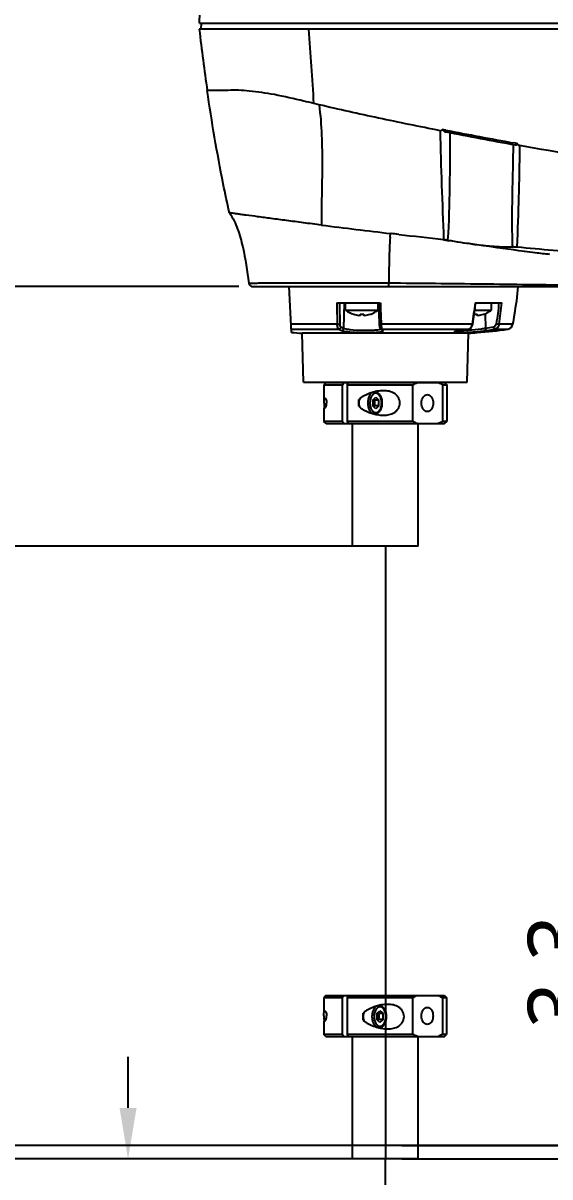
# Model space of a CAD drawing. Header units: millimetres. Extents: x 5828 to 6704, y 123 to 421.
# Drawn here: x 6376.97 to 6389.85, y 295.57 to 323.81 of the extents above; entities that cross this region are included whole.
import ezdxf

# ---------------------------------------------------------------- set-up
doc = ezdxf.new("R2010")
doc.units = ezdxf.units.MM
doc.layers.add('外形图', color=7, linetype='Continuous')
doc.layers.add('尺寸标注', color=7, linetype='Continuous')
doc.styles.add('微软雅黑', font='msyh.ttc')
doc.dimstyles.new('尺寸标注_1_20比例', dxfattribs={"dimtxt": 1.5, "dimasz": 1.25, "dimexe": 0.5, "dimexo": 0.4, "dimgap": 0.5, "dimtad": 1, "dimdec": 1, "dimlfac": 10, "dimdsep": 46, "dimtxsty": '微软雅黑', "dimcen": 0.09, "dimadec": 0, "dimazin": 0, "dimtp": 0.01, "dimtm": 0.01, "dimtfac": 1, "dimtdec": 1, "dimtofl": 0, "dimtmove": 0, "dimatfit": 3, "dimfxl": 1, "dimtolj": 1, "dimarcsym": 0})

# ---------------------------------------------------------------- blocks, each defined once
blk = doc.blocks.new('*D796')
at = {"layer": 'Defpoints', "color": 0}
for p in [(6370.016, 317.357), (6382.585, 317.357), (6420.376, 296.337)]:
    blk.add_point(p, dxfattribs=at)
at = {"layer": '尺寸标注', "color": 0, "lineweight": -2}
for p, q in [((6382.185, 317.357), (6369.516, 317.357)), ((6370.016, 297.587), (6370.016, 316.107)), ((6419.976, 296.337), (6369.516, 296.337))]:
    blk.add_line(p, q, dxfattribs=at)
at = {"layer": '尺寸标注', "color": 0}
for points in [[(6370.224, 316.107), (6369.808, 316.107), (6370.016, 317.357)], [(6369.808, 297.587), (6370.224, 297.587), (6370.016, 296.337)]]:
    blk.add_solid(points, dxfattribs=at)
at = {"layer": '尺寸标注', "color": 0, "insert": (6368.737, 306.502), "char_height": 1.5, "attachment_point": 5, "rotation": 90, "style": '微软雅黑'}
blk.add_mtext('\\A1;\\A1;210.2', dxfattribs=at)
blk = doc.blocks.new('*D797')
at = {"layer": 'Defpoints', "color": 0}
for p in [(6370.424, 337.148), (6405.984, 337.148), (6382.638, 317.357)]:
    blk.add_point(p, dxfattribs=at)
at = {"layer": '尺寸标注', "color": 0, "lineweight": -2}
for p, q in [((6405.584, 337.148), (6369.924, 337.148)), ((6370.424, 318.607), (6370.424, 335.898)), ((6382.238, 317.357), (6369.924, 317.357))]:
    blk.add_line(p, q, dxfattribs=at)
at = {"layer": '尺寸标注', "color": 0}
for points in [[(6370.632, 335.898), (6370.216, 335.898), (6370.424, 337.148)], [(6370.216, 318.607), (6370.632, 318.607), (6370.424, 317.357)]]:
    blk.add_solid(points, dxfattribs=at)
at = {"layer": '尺寸标注', "color": 0, "insert": (6369.145, 327.252), "char_height": 1.5, "attachment_point": 5, "rotation": 90, "style": '微软雅黑'}
blk.add_mtext('\\A1;\\A1;197.9', dxfattribs=at)
blk = doc.blocks.new('*D807')
at = {"layer": 'Defpoints', "color": 0}
for p in [(6385.823, 296.337), (6391.344, 296.337), (6385.823, 296.007)]:
    blk.add_point(p, dxfattribs=at)
at = {"layer": '尺寸标注', "color": 0, "lineweight": -2}
for p, q in [((6391.344, 297.587), (6391.344, 302.354)), ((6386.223, 296.337), (6391.844, 296.337)), ((6386.223, 296.007), (6391.844, 296.007)), ((6391.344, 294.757), (6391.344, 293.507))]:
    blk.add_line(p, q, dxfattribs=at)
at = {"layer": '尺寸标注', "color": 0}
for points in [[(6391.135, 297.587), (6391.552, 297.587), (6391.344, 296.337)], [(6391.552, 294.757), (6391.135, 294.757), (6391.344, 296.007)]]:
    blk.add_solid(points, dxfattribs=at)
at = {"layer": '尺寸标注', "color": 0, "insert": (6390.068, 300.595), "char_height": 1.5, "attachment_point": 5, "rotation": 90, "style": '微软雅黑'}
blk.add_mtext('\\A1;\\A1;3.3', dxfattribs=at)
blk = doc.blocks.new('*D808')
at = {"layer": 'Defpoints', "color": 0}
for p in [(6375.288, 311.007), (6385.823, 311.007), (6385.821, 296.007)]:
    blk.add_point(p, dxfattribs=at)
at = {"layer": '尺寸标注', "color": 0, "lineweight": -2}
for p, q in [((6385.423, 311.007), (6374.788, 311.007)), ((6375.288, 297.257), (6375.288, 309.757)), ((6385.421, 296.007), (6374.788, 296.007))]:
    blk.add_line(p, q, dxfattribs=at)
at = {"layer": '尺寸标注', "color": 0}
for points in [[(6375.496, 309.757), (6375.08, 309.757), (6375.288, 311.007)], [(6375.08, 297.257), (6375.496, 297.257), (6375.288, 296.007)]]:
    blk.add_solid(points, dxfattribs=at)
at = {"layer": '尺寸标注', "color": 0, "insert": (6374.008, 303.507), "char_height": 1.5, "attachment_point": 5, "rotation": 90, "style": '微软雅黑'}
blk.add_mtext('\\A1;\\A1;150', dxfattribs=at)
blk = doc.blocks.new('*D809')
at = {"layer": 'Defpoints', "color": 0}
for p in [(6379.532, 296.007), (6385.821, 296.007), (6385.821, 294.007)]:
    blk.add_point(p, dxfattribs=at)
at = {"layer": '尺寸标注', "color": 0, "lineweight": -2}
for p, q in [((6379.532, 297.257), (6379.532, 298.507)), ((6385.421, 296.007), (6379.032, 296.007)), ((6385.421, 294.007), (6379.032, 294.007)), ((6379.532, 292.757), (6379.532, 286.425))]:
    blk.add_line(p, q, dxfattribs=at)
at = {"layer": '尺寸标注', "color": 0}
for points in [[(6379.324, 297.257), (6379.741, 297.257), (6379.532, 296.007)], [(6379.741, 292.757), (6379.324, 292.757), (6379.532, 294.007)]]:
    blk.add_solid(points, dxfattribs=at)
at = {"layer": '尺寸标注', "color": 0, "insert": (6378.257, 288.443), "char_height": 1.5, "attachment_point": 5, "rotation": 90, "style": '微软雅黑'}
blk.add_mtext('\\A1;\\A1;20*', dxfattribs=at)
blk = doc.blocks.new('*D810')
at = {"layer": 'Defpoints', "color": 0}
for p in [(6384.373, 345.017), (6362.981, 296.337), (6420.376, 296.337)]:
    blk.add_point(p, dxfattribs=at)
at = {"layer": '尺寸标注', "color": 0, "lineweight": -2}
for p, q in [((6383.973, 345.017), (6362.481, 345.017)), ((6362.981, 343.767), (6362.981, 297.587)), ((6419.976, 296.337), (6362.481, 296.337))]:
    blk.add_line(p, q, dxfattribs=at)
at = {"layer": '尺寸标注', "color": 0}
for points in [[(6363.189, 343.767), (6362.772, 343.767), (6362.981, 345.017)], [(6362.772, 297.587), (6363.189, 297.587), (6362.981, 296.337)]]:
    blk.add_solid(points, dxfattribs=at)
at = {"layer": '尺寸标注', "color": 0, "insert": (6361.705, 320.677), "char_height": 1.5, "attachment_point": 5, "rotation": 90, "style": '微软雅黑'}
blk.add_mtext('\\A1;\\A1;486.7', dxfattribs=at)

msp = doc.modelspace()

# ---------------------------------------------------------------- linework, layer by layer
at = {"layer": '外形图', "color": 7, "linetype": 'Continuous'}
for p, q in [((6408.2727, 323.6566), (6381.2727, 323.6566)), ((6381.2781, 323.8066), (6408.2648, 323.8066)), ((6381.3227, 323.6562), (6381.328, 323.8066)), ((6381.9793, 322.1567), (6381.4683, 322.1565)), ((6387.2977, 321.1884), (6387.2121, 321.2052)), ((6388.9472, 320.8353), (6388.9398, 320.4038)), ((6389.0062, 320.8677), (6388.9546, 320.8769)), ((6389.0464, 320.8605), (6389.0062, 320.8677)), ((6388.9398, 320.4038), (6388.9396, 320.3968)), ((6386.1506, 318.6337), (6385.9613, 318.656)), ((6388.4281, 318.3276), (6388.1679, 318.3648)), ((6382.5849, 317.3566), (6399.9743, 317.3566)), ((6383.5314, 316.2351), (6383.4727, 317.3566)), ((6384.633, 316.9566), (6385.7001, 316.9566)), ((6384.8161, 316.9566), (6384.8035, 316.3314)), ((6384.8504, 316.7842), (6384.8504, 316.9566)), ((6385.6504, 316.7842), (6385.6504, 316.9566)), ((6385.6522, 316.9566), (6385.6731, 316.4454)), ((6388.0148, 316.9566), (6388.6713, 316.9566)), ((6388.4209, 316.7842), (6388.4209, 316.9566)), ((6384.8504, 316.7842), (6385.6504, 316.7842)), ((6385.0497, 316.6799), (6385.0489, 316.6786)), ((6385.2064, 316.6799), (6385.2064, 316.6523)), ((6385.2944, 316.6523), (6385.2944, 316.6799)), ((6385.4519, 316.6786), (6385.4512, 316.6799)), ((6388.0084, 316.7842), (6388.4209, 316.7842)), ((6388.0649, 316.6523), (6388.0649, 316.6799)), ((6388.2224, 316.6786), (6388.2216, 316.6799)), ((6388.2645, 316.694), (6388.2685, 316.3314)), ((6384.6474, 316.4387), (6383.5208, 316.4387)), ((6383.5271, 316.3174), (6384.6851, 316.3174)), ((6385.6731, 316.4454), (6385.6744, 316.4228)), ((6385.6866, 316.3514), (6385.6946, 316.3368)), ((6385.6946, 316.3368), (6385.6945, 316.337)), ((6385.7141, 316.3125), (6385.7281, 316.2975)), ((6385.7215, 316.4387), (6385.7211, 316.4475)), ((6387.944, 316.4387), (6385.7214, 316.4387)), ((6385.7344, 316.3174), (6387.8541, 316.3174)), ((6387.6445, 316.2764), (6387.7365, 316.2926)), ((6387.7365, 316.2926), (6387.8277, 316.3108)), ((6387.8277, 316.3108), (6387.8595, 316.3179)), ((6387.8541, 316.3174), (6387.8595, 316.3179)), ((6387.8595, 316.3179), (6387.8596, 316.3179)), ((6387.8596, 316.3179), (6387.874, 316.3223)), ((6387.874, 316.3223), (6387.9181, 316.3518)), ((6387.9181, 316.3518), (6387.9489, 316.3997)), ((6387.9489, 316.3997), (6387.96, 316.4402)), ((6388.4997, 316.3174), (6388.8189, 316.3174)), ((6388.9413, 316.4387), (6388.6048, 316.4387)), ((6383.8187, 315.0166), (6383.7873, 316.2166)), ((6387.858, 316.2166), (6383.7873, 316.2166)), ((6387.679, 316.2828), (6387.6832, 316.2832)), ((6387.8266, 315.0166), (6387.858, 316.2166)), ((6384.3727, 315.0066), (6384.3227, 314.9566)), ((6384.3227, 314.9566), (6384.3227, 314.6315)), ((6384.3227, 314.9566), (6384.7776, 314.9566)), ((6384.8107, 315.0066), (6384.7776, 314.9566)), ((6384.7776, 314.0566), (6384.7776, 314.9566)), ((6384.8903, 314.9566), (6384.9234, 315.0066)), ((6384.8903, 314.9566), (6384.8903, 314.0566)), ((6384.8903, 314.9566), (6386.4985, 314.9566)), ((6386.4985, 314.0566), (6386.4985, 314.9566)), ((6387.2217, 314.9566), (6387.2217, 314.0566)), ((6387.2217, 314.9566), (6387.3227, 314.9566)), ((6387.2727, 315.0066), (6387.3227, 314.9566)), ((6387.3227, 314.9566), (6387.3227, 314.0566)), ((6385.1955, 314.6108), (6385.1754, 314.5914)), ((6385.1754, 314.4271), (6385.1754, 314.5914)), ((6385.5132, 314.5814), (6385.5889, 314.6536)), ((6385.5613, 314.5814), (6385.5372, 314.6043)), ((6385.5889, 314.6536), (6385.6647, 314.5814)), ((6384.3227, 314.3816), (6384.3227, 314.0566)), ((6385.1754, 314.4271), (6385.1955, 314.4078)), ((6385.5132, 314.5814), (6385.5132, 314.4371)), ((6385.5889, 314.3649), (6385.5132, 314.4371)), ((6385.5372, 314.4142), (6385.5613, 314.4371)), ((6385.5613, 314.4371), (6385.5613, 314.5814)), ((6385.6647, 314.5814), (6385.5613, 314.5814)), ((6385.6647, 314.4371), (6385.5613, 314.4371)), ((6385.6647, 314.4371), (6385.5889, 314.3649)), ((6385.6647, 314.4371), (6385.6647, 314.5814)), ((6384.3727, 314.0066), (6384.3227, 314.0566)), ((6384.7776, 314.0566), (6384.3227, 314.0566)), ((6384.7776, 314.0566), (6384.8107, 314.0066)), ((6384.9234, 314.0066), (6384.8903, 314.0566)), ((6386.4985, 314.0566), (6384.8903, 314.0566)), ((6387.3227, 314.0566), (6387.2217, 314.0566)), ((6387.2727, 314.0066), (6387.3227, 314.0566)), ((6384.3727, 314.0066), (6387.2727, 314.0066)), ((6385.0227, 311.0066), (6385.0227, 314.0066)), ((6386.6227, 311.0066), (6386.6227, 314.0066)), ((6386.6227, 311.0066), (6385.0228, 311.0066)), ((6384.371, 300.0066), (6384.321, 299.9566)), ((6384.321, 299.9566), (6384.321, 299.6315)), ((6384.321, 299.9566), (6384.7759, 299.9566)), ((6384.809, 300.0066), (6384.7759, 299.9566)), ((6384.7759, 299.0566), (6384.7759, 299.9566)), ((6384.8886, 299.9566), (6384.9216, 300.0066)), ((6384.8886, 299.9566), (6384.8886, 299.0566)), ((6384.8886, 299.9566), (6386.4968, 299.9566)), ((6386.4968, 299.0566), (6386.4968, 299.9566)), ((6387.22, 299.9566), (6387.22, 299.0566)), ((6387.22, 299.9566), (6387.321, 299.9566)), ((6387.271, 300.0066), (6387.321, 299.9566)), ((6387.321, 299.9566), (6387.321, 299.0566)), ((6385.6157, 299.5629), (6385.6914, 299.6351)), ((6385.6914, 299.6351), (6385.7671, 299.5629)), ((6384.321, 299.3816), (6384.321, 299.0566)), ((6385.298, 299.5923), (6385.2779, 299.5729)), ((6385.2779, 299.4086), (6385.2779, 299.5729)), ((6385.2779, 299.4086), (6385.298, 299.3893)), ((6385.6157, 299.5629), (6385.6157, 299.4186)), ((6385.6914, 299.3464), (6385.6157, 299.4186)), ((6385.6637, 299.5629), (6385.6397, 299.5858)), ((6385.6397, 299.3957), (6385.6637, 299.4186)), ((6385.6637, 299.4186), (6385.6637, 299.5629)), ((6385.7671, 299.5629), (6385.6637, 299.5629)), ((6385.7671, 299.4186), (6385.6637, 299.4186)), ((6385.7671, 299.4186), (6385.6914, 299.3464)), ((6385.7671, 299.4186), (6385.7671, 299.5629)), ((6384.371, 299.0066), (6384.321, 299.0566)), ((6384.7759, 299.0566), (6384.321, 299.0566)), ((6384.371, 299.0066), (6387.271, 299.0066)), ((6384.7759, 299.0566), (6384.809, 299.0066)), ((6384.9216, 299.0066), (6384.8886, 299.0566)), ((6386.4968, 299.0566), (6384.8886, 299.0566)), ((6385.021, 296.0066), (6385.021, 299.0066)), ((6386.621, 296.0066), (6386.621, 299.0066)), ((6387.321, 299.0566), (6387.22, 299.0566)), ((6387.271, 299.0066), (6387.321, 299.0566)), ((6386.621, 296.0066), (6385.0211, 296.0066))]:
    msp.add_line(p, q, dxfattribs=at)
at = {"layer": '外形图'}
for p, q in [((6383.8187, 315.0166), (6387.8266, 315.0166)), ((6384.3727, 315.0066), (6387.2727, 315.0066)), ((6385.0227, 315.0066), (6385.0227, 315.0166)), ((6386.6227, 315.0066), (6386.6227, 315.0166)), ((6385.8227, 311.0166), (6385.8227, 296.0166)), ((6386.6227, 311.0066), (6385.8227, 311.0066)), ((6384.371, 300.0066), (6387.271, 300.0066)), ((6386.621, 296.0066), (6385.821, 296.0066))]:
    msp.add_line(p, q, dxfattribs=at)
at = {"layer": '外形图', "color": 7, "linetype": 'Continuous'}
for points in [[(6387.96, 316.4402), (6387.9853, 316.6138), (6388.0145, 316.8294), (6388.0304, 316.9566)], [(6385.6744, 316.4228), (6385.6772, 316.3936), (6385.6811, 316.37), (6385.6866, 316.3514)], [(6385.6945, 316.337), (6385.6992, 316.3308), (6385.7141, 316.3125)], [(6387.531, 316.2514), (6387.5305, 316.2511), (6387.5339, 316.2524), (6387.5436, 316.2553), (6387.5593, 316.2593), (6387.5811, 316.2642), (6387.6093, 316.2699), (6387.6445, 316.2764)]]:
    msp.add_lwpolyline(points, dxfattribs=at)
for centre, radius, start, end in [((6441.5942, 330.7627), 60.7387, 186.718731, 188.145732), ((6027.4574, 297.8359), 357.4274, 3.85063, 4.142677), ((6406.1883, 417.1181), 97.8144, 258.859999, 259.878477), ((6405.9643, 415.9251), 96.5582, 258.85342, 259.853825), ((6404.3192, 476.2458), 158.6556, 262.737509, 263.355204), ((6403.0131, 465.0763), 147.4099, 263.431334, 263.860321), ((6364.2553, 151.342), 168.7257, 81.85247, 82.131986), ((6389.1121, 326.6311), 8.3133, 263.48307, 263.67508), ((6389.0872, 326.4066), 8.0874, 263.67511, 263.85803), ((6403.0673, 466.0318), 148.366, 264.576899, 265.256715), ((6382.5849, 317.4566), 0.1, 187.85803, 270), ((6430.0153, 317.9734), 45.3938, 181.28351, 181.9374), ((6430.0834, 317.9807), 45.3956, 181.29271, 181.93673), ((6494.1235, 321.1278), 108.5034, 182.203202, 182.472261), ((6385.2527, 317.3009), 0.6549, 232.09573, 251.86522), ((6385.2504, 317.2966), 0.6485, 251.96765, 263.44783), ((6385.2504, 317.4126), 0.734, 266.56364, 273.43636), ((6385.2504, 317.2966), 0.6485, 276.55217, 288.03235), ((6385.2502, 317.2971), 0.6506, 288.06429, 295.84561), ((6385.2494, 317.2982), 0.6519, 295.86225, 307.96189), ((6388.0209, 317.4126), 0.734, 267.91234, 273.43636), ((6388.0209, 317.2966), 0.6485, 276.55217, 288.03235), ((6388.0206, 317.2971), 0.6506, 288.06429, 295.84561), ((6388.0199, 317.2982), 0.6519, 295.86225, 307.96189), ((6385.9978, 316.5114), 0.3271, 216.36889, 218.46716), ((6385.9943, 316.5088), 0.3228, 218.50272, 224.42771), ((6387.0935, 319.7349), 3.5013, 279.62588, 281.58644), ((6387.2388, 319.015), 2.767, 281.63243, 282.84966), ((6388.7936, 316.4652), 0.15, 279.70584, 349.81947), ((6384.9246, 333.7207), 17.5411, 265.44455, 266.28252), ((6387.6431, 318.4605), 2.1809, 270.52109, 270.95195), ((6387.6291, 319.2124), 2.9329, 270.98112, 272.04658), ((6387.4981, 322.319), 6.09, 272.5127, 273.69902), ((6385.5996, 314.5139), 0.4157, 168.86298, 169.61392), ((6385.5907, 314.5157), 0.4065, 166.4708, 168.86608), ((6385.5996, 314.5046), 0.4157, 190.38609, 191.13681), ((6385.5879, 314.5022), 0.4037, 191.12548, 193.53743), ((6385.7021, 299.4955), 0.4157, 168.86298, 169.61392), ((6385.7021, 299.4861), 0.4157, 190.38609, 191.13681), ((6385.6931, 299.4973), 0.4065, 166.4708, 168.86608), ((6385.6904, 299.4837), 0.4037, 191.12548, 193.53743)]:
    msp.add_arc(centre, radius, start, end, dxfattribs=at)
for points in [[(6381.2781, 323.8065), (6381.3252, 325.1523), (6381.3753, 326.4982), (6381.4555, 327.8424)], [(6384.2049, 321.8072), (6384.1625, 321.8172), (6384.1199, 321.8269), (6384.078, 321.8391)], [(6387.1614, 321.1721), (6387.1812, 321.1682), (6387.2009, 321.1885), (6387.2121, 321.2052)], [(6387.1614, 321.1721), (6387.1805, 320.2851), (6387.2145, 319.3985), (6387.2472, 318.5119)], [(6389.1074, 320.8068), (6389.0807, 320.8115), (6389.0602, 320.8371), (6389.0464, 320.8604)], [(6386.1503, 318.6341), (6386.0871, 318.6414), (6386.0238, 318.6487), (6385.9606, 318.656)], [(6387.3524, 318.4793), (6387.3168, 318.4842), (6387.2812, 318.489), (6387.2456, 318.4939)], [(6388.0147, 316.9566), (6387.9939, 316.7836), (6387.9698, 316.611), (6387.944, 316.4387)], [(6388.6001, 316.9566), (6388.5812, 316.7862), (6388.5588, 316.6162), (6388.5344, 316.4465)], [(6388.6048, 316.4387), (6388.6295, 316.611), (6388.6523, 316.7836), (6388.6714, 316.9566)], [(6385.1918, 316.651), (6385.1867, 316.6512), (6385.1815, 316.6517), (6385.1764, 316.6523)], [(6385.3244, 316.6523), (6385.3192, 316.6517), (6385.314, 316.6512), (6385.3088, 316.651)], [(6388.0949, 316.6523), (6388.0897, 316.6517), (6388.0845, 316.6512), (6388.0792, 316.651)], [(6384.6852, 316.3174), (6384.7071, 316.3045), (6384.7299, 316.2931), (6384.7532, 316.2828)], [(6384.8035, 316.3314), (6384.7805, 316.3415), (6384.7578, 316.3528), (6384.7361, 316.3656)], [(6385.7097, 316.3236), (6385.7039, 316.3268), (6385.6986, 316.3314), (6385.6946, 316.3368)], [(6385.7344, 316.3174), (6385.7259, 316.3172), (6385.7171, 316.3194), (6385.7097, 316.3236)], [(6385.7214, 316.4387), (6385.7221, 316.4199), (6385.7229, 316.4011), (6385.7244, 316.3824)], [(6385.7638, 316.2828), (6385.7509, 316.2827), (6385.7371, 316.2883), (6385.7281, 316.2975)], [(6387.8541, 316.3174), (6387.8693, 316.3209), (6387.8836, 316.3292), (6387.8953, 316.3395)], [(6387.8953, 316.3395), (6387.9086, 316.3513), (6387.9192, 316.3664), (6387.927, 316.3824)], [(6387.927, 316.3824), (6387.9356, 316.4), (6387.9413, 316.4193), (6387.944, 316.4387)], [(6388.4657, 316.3656), (6388.4003, 316.3524), (6388.3345, 316.3413), (6388.2685, 316.3314)], [(6388.3007, 316.2828), (6388.3673, 316.2928), (6388.4337, 316.3041), (6388.4997, 316.3174)], [(6386.4985, 314.9566), (6386.5335, 314.9753), (6386.5696, 314.9922), (6386.6066, 315.0066)], [(6387.1136, 315.0066), (6387.1506, 314.9922), (6387.1867, 314.9753), (6387.2217, 314.9566)], [(6386.6066, 314.0066), (6386.5696, 314.0209), (6386.5335, 314.0378), (6386.4985, 314.0566)], [(6387.2217, 314.0566), (6387.1867, 314.0378), (6387.1506, 314.0209), (6387.1136, 314.0066)], [(6386.4968, 299.9566), (6386.5318, 299.9753), (6386.5679, 299.9922), (6386.6049, 300.0066)], [(6387.1119, 300.0066), (6387.1489, 299.9922), (6387.185, 299.9753), (6387.22, 299.9566)], [(6386.6049, 299.0066), (6386.5679, 299.0209), (6386.5318, 299.0378), (6386.4968, 299.0566)], [(6387.22, 299.0566), (6387.185, 299.0378), (6387.1489, 299.0209), (6387.1119, 299.0066)]]:
    msp.add_open_spline(points, degree=3, dxfattribs=at)
for points, knots in [([(6382.0099, 319.1606), (6381.9577, 319.3972), (6381.748, 320.3903), (6381.5787, 321.3918), (6381.4683, 322.1565)], [0, 0, 0, 0, 0.2387268, 1, 1, 1, 1]), ([(6383.1091, 322.0553), (6382.9055, 322.0921), (6382.5309, 322.1444), (6382.1506, 322.1705), (6381.9793, 322.1567)], [0, 0, 0, 0, 0.5463162, 1, 1, 1, 1]), ([(6384.078, 321.8391), (6383.9947, 321.8588), (6383.6724, 321.9339), (6383.3499, 322.0086), (6383.1091, 322.0553)], [0, 0, 0, 0, 0.2585884, 1, 1, 1, 1]), ([(6387.1614, 321.1721), (6386.6594, 321.2716), (6385.6722, 321.4751), (6384.6876, 321.6917), (6384.2049, 321.8072)], [0, 0, 0, 0, 0.5076651, 1, 1, 1, 1]), ([(6384.2049, 321.8071), (6384.2643, 321.312), (6384.293, 320.3273), (6384.2576, 319.3463), (6384.2627, 318.8631)], [0, 0, 0, 0, 0.5079079, 1, 1, 1, 1]), ([(6387.2121, 321.2052), (6387.203, 321.1915), (6387.2471, 321.1595), (6387.273, 321.1502), (6387.2899, 321.1468)], [0, 0, 0, 0, 0.4882552, 1, 1, 1, 1]), ([(6387.3536, 318.4966), (6387.3814, 318.9346), (6387.4059, 319.8106), (6387.4089, 320.6865), (6387.408, 321.1236)], [0, 0, 0, 0, 0.5009955, 1, 1, 1, 1]), ([(6388.9988, 320.8261), (6389.0095, 320.8242), (6389.0267, 320.8253), (6389.0501, 320.8371), (6389.0501, 320.8542), (6389.0464, 320.8604)], [0, 0, 0, 0, 0.4508112, 0.6992752, 1, 1, 1, 1]), ([(6389.0453, 318.3299), (6389.0613, 318.7436), (6389.0879, 319.3633), (6389.1027, 320.1891), (6389.1099, 320.6011), (6389.1074, 320.8068)], [0, 0, 0, 0, 0.5012059, 0.7509211, 1, 1, 1, 1]), ([(6400.6291, 319.5524), (6399.7074, 319.5981), (6397.7999, 319.7183), (6394.8991, 319.9751), (6391.9772, 320.3313), (6390.0467, 320.6405), (6389.1074, 320.8068)], [0, 0, 0, 0, 0.2387226, 0.4943737, 0.7532384, 1, 1, 1, 1]), ([(6388.9396, 320.3968), (6388.936, 320.2267), (6388.9194, 319.5393), (6388.909, 318.8511), (6388.926, 318.3339)], [0, 0, 0, 0, 0.2473798, 1, 1, 1, 1]), ([(6384.2627, 318.8631), (6384.1153, 318.8817), (6383.8306, 318.9177), (6383.4209, 318.972), (6383.0475, 319.0217), (6382.7174, 319.066), (6382.4731, 319.0975), (6382.3062, 319.119), (6382.2059, 319.1335), (6382.1245, 319.1461), (6382.0704, 319.1564), (6382.0377, 319.1588), (6382.0229, 319.1622), (6382.0127, 319.1581), (6382.0099, 319.1606)], [0, 0, 0, 0, 0.1962275, 0.3787981, 0.5455321, 0.6935684, 0.8184479, 0.8707274, 0.9156235, 0.9523315, 0.9793106, 0.9885668, 0.9950133, 1, 1, 1, 1]), ([(6382.0099, 319.1606), (6382.0972, 319.0391), (6382.2242, 318.763), (6382.3804, 318.185), (6382.445, 317.7394), (6382.4859, 317.4429)], [0, 0, 0, 0, 0.2498695, 0.4999667, 1, 1, 1, 1]), ([(6385.9398, 318.5697), (6385.9241, 318.388), (6385.9128, 318.0139), (6385.9092, 317.6401), (6385.9074, 317.4485)], [0, 0, 0, 0, 0.4876852, 1, 1, 1, 1]), ([(6385.9398, 318.5697), (6385.9415, 318.5897), (6385.9478, 318.6158), (6385.9519, 318.6514), (6385.9606, 318.656)], [0, 0, 0, 0, 0.6717053, 1, 1, 1, 1]), ([(6387.2477, 318.5119), (6387.2749, 318.5089), (6387.3102, 318.5042), (6387.3454, 318.4981), (6387.3536, 318.4966)], [0, 0, 0, 0, 0.7651104, 1, 1, 1, 1]), ([(6387.3536, 318.4966), (6387.5551, 318.4593), (6387.8263, 318.414), (6388.099, 318.3795), (6388.1686, 318.3715)], [0, 0, 0, 0, 0.7453457, 1, 1, 1, 1]), ([(6388.2219, 318.3656), (6388.2863, 318.3587), (6388.5202, 318.3365), (6388.7559, 318.326), (6388.926, 318.3339)], [0, 0, 0, 0, 0.2754149, 1, 1, 1, 1]), ([(6389.8453, 318.142), (6389.7257, 318.1556), (6389.2526, 318.2124), (6388.7806, 318.2777), (6388.4281, 318.3276)], [0, 0, 0, 0, 0.2527549, 1, 1, 1, 1]), ([(6388.926, 318.3339), (6388.9346, 318.3342), (6388.9743, 318.3351), (6389.014, 318.3329), (6389.045, 318.3299)], [0, 0, 0, 0, 0.215796, 1, 1, 1, 1]), ([(6382.4858, 317.4429), (6382.485, 317.444), (6382.496, 317.4414), (6382.5032, 317.4441), (6382.5269, 317.4429), (6382.5692, 317.4442), (6382.6457, 317.4444), (6382.7589, 317.4458), (6382.9036, 317.447), (6383.077, 317.4484), (6383.2776, 317.4497), (6383.5934, 317.4508), (6384.0392, 317.4517), (6384.6225, 317.452), (6385.2532, 317.4525), (6385.6868, 317.4506), (6385.9074, 317.4486)], [0, 0, 0, 0, 0.0012175, 0.0048681, 0.0109365, 0.0194076, 0.0434747, 0.0768618, 0.1192484, 0.1701325, 0.2289648, 0.295156, 0.4470239, 0.619794, 0.806605, 1, 1, 1, 1]), ([(6385.9068, 317.3565), (6385.9089, 317.3556), (6385.9043, 317.3721), (6385.9089, 317.3838), (6385.9068, 317.4158), (6385.9075, 317.4366), (6385.9074, 317.4485)], [0, 0, 0, 0, 0.0744383, 0.2879858, 0.611286, 1, 1, 1, 1]), ([(6385.9074, 317.4485), (6386.6681, 317.4415), (6388.182, 317.4259), (6389.6958, 317.404), (6390.4491, 317.4)], [0, 0, 0, 0, 0.5024331, 1, 1, 1, 1]), ([(6388.9413, 316.4387), (6388.955, 316.5153), (6389.0079, 316.8199), (6389.0512, 317.1263), (6389.0727, 317.3566)], [0, 0, 0, 0, 0.2518522, 1, 1, 1, 1]), ([(6385.1976, 316.6509), (6385.1967, 316.6509), (6385.1947, 316.6509), (6385.1928, 316.651), (6385.1918, 316.651)], [0, 0, 0, 0, 0.4756575, 1, 1, 1, 1]), ([(6385.2024, 316.651), (6385.2017, 316.651), (6385.2001, 316.6509), (6385.1985, 316.6509), (6385.1976, 316.6509)], [0, 0, 0, 0, 0.4564113, 1, 1, 1, 1]), ([(6385.2064, 316.6523), (6385.2064, 316.6519), (6385.2046, 316.6512), (6385.2034, 316.6511), (6385.2024, 316.651)], [0, 0, 0, 0, 0.2980545, 1, 1, 1, 1]), ([(6385.3017, 316.6509), (6385.2999, 316.6509), (6385.298, 316.651), (6385.2944, 316.6516), (6385.2944, 316.6523)], [0, 0, 0, 0, 0.7184395, 1, 1, 1, 1]), ([(6385.3088, 316.651), (6385.3075, 316.6509), (6385.3051, 316.6509), (6385.3028, 316.6508), (6385.3017, 316.6509)], [0, 0, 0, 0, 0.5339084, 1, 1, 1, 1]), ([(6388.0721, 316.6509), (6388.0703, 316.6509), (6388.0684, 316.651), (6388.0649, 316.6516), (6388.0649, 316.6523)], [0, 0, 0, 0, 0.7184395, 1, 1, 1, 1]), ([(6388.0792, 316.651), (6388.078, 316.6509), (6388.0756, 316.6509), (6388.0732, 316.6508), (6388.0721, 316.6509)], [0, 0, 0, 0, 0.5339084, 1, 1, 1, 1]), ([(6384.6474, 316.4387), (6384.6608, 316.4382), (6384.6827, 316.4398), (6384.7061, 316.4418), (6384.7137, 316.4465)], [0, 0, 0, 0, 0.5989144, 1, 1, 1, 1]), ([(6384.6851, 316.3174), (6384.6709, 316.325), (6384.6539, 316.371), (6384.6486, 316.4117), (6384.6474, 316.4387)], [0, 0, 0, 0, 0.3742418, 1, 1, 1, 1]), ([(6384.6851, 316.3174), (6384.6975, 316.3172), (6384.7236, 316.3277), (6384.7352, 316.3529), (6384.7361, 316.3656)], [0, 0, 0, 0, 0.4944839, 1, 1, 1, 1]), ([(6384.7361, 316.3656), (6384.7271, 316.3709), (6384.7176, 316.4018), (6384.7143, 316.4286), (6384.7137, 316.4465)], [0, 0, 0, 0, 0.3687582, 1, 1, 1, 1]), ([(6384.7533, 316.2828), (6384.7657, 316.2827), (6384.7916, 316.2933), (6384.8028, 316.3187), (6384.8035, 316.3314)], [0, 0, 0, 0, 0.4935157, 1, 1, 1, 1]), ([(6385.6945, 316.306), (6385.673, 316.2987), (6385.6154, 316.2901), (6385.4657, 316.2788), (6385.2457, 316.2788), (6385.0263, 316.2885), (6384.8796, 316.309), (6384.8236, 316.3217), (6384.8035, 316.3314)], [0, 0, 0, 0, 0.0759263, 0.1931436, 0.502991, 0.8107712, 0.92542, 1, 1, 1, 1]), ([(6385.7214, 316.4387), (6385.7101, 316.4383), (6385.6978, 316.4398), (6385.6734, 316.4403), (6385.6731, 316.4454)], [0, 0, 0, 0, 0.6918456, 1, 1, 1, 1]), ([(6385.7152, 316.3172), (6385.7116, 316.3131), (6385.7042, 316.3095), (6385.6969, 316.3068), (6385.6945, 316.306)], [0, 0, 0, 0, 0.6822822, 1, 1, 1, 1]), ([(6385.7244, 316.3824), (6385.7247, 316.3783), (6385.7258, 316.3639), (6385.7274, 316.3497), (6385.7289, 316.3395)], [0, 0, 0, 0, 0.2869905, 1, 1, 1, 1]), ([(6385.7289, 316.3395), (6385.7293, 316.337), (6385.7307, 316.3295), (6385.732, 316.3217), (6385.7344, 316.3174)], [0, 0, 0, 0, 0.3406511, 1, 1, 1, 1]), ([(6387.8616, 316.2878), (6387.8503, 316.2871), (6387.8078, 316.2845), (6387.7652, 316.2825), (6387.7339, 316.2814)], [0, 0, 0, 0, 0.2655822, 1, 1, 1, 1]), ([(6387.858, 316.2166), (6387.9273, 316.2211), (6388.2485, 316.2438), (6388.5699, 316.2748), (6388.8189, 316.3174)], [0, 0, 0, 0, 0.2155307, 1, 1, 1, 1]), ([(6388.2685, 316.3314), (6388.2369, 316.3262), (6388.1019, 316.3067), (6387.9659, 316.2945), (6387.8616, 316.2878)], [0, 0, 0, 0, 0.2344172, 1, 1, 1, 1]), ([(6387.944, 316.4387), (6387.9477, 316.4385), (6387.9518, 316.439), (6387.9597, 316.4385), (6387.96, 316.4402)], [0, 0, 0, 0, 0.6908853, 1, 1, 1, 1]), ([(6388.3007, 316.2828), (6388.2971, 316.2828), (6388.2772, 316.2914), (6388.2705, 316.3148), (6388.2685, 316.3314)], [0, 0, 0, 0, 0.1766119, 1, 1, 1, 1]), ([(6388.5344, 316.4465), (6388.5317, 316.4273), (6388.517, 316.3908), (6388.483, 316.3691), (6388.4657, 316.3656)], [0, 0, 0, 0, 0.5233592, 1, 1, 1, 1]), ([(6388.4997, 316.3174), (6388.496, 316.3173), (6388.4757, 316.3257), (6388.4683, 316.349), (6388.4657, 316.3656)], [0, 0, 0, 0, 0.1817279, 1, 1, 1, 1]), ([(6388.6048, 316.4387), (6388.6005, 316.4098), (6388.5778, 316.3548), (6388.5261, 316.3226), (6388.4997, 316.3174)], [0, 0, 0, 0, 0.5209519, 1, 1, 1, 1]), ([(6388.6048, 316.4387), (6388.6005, 316.4384), (6388.5768, 316.4391), (6388.5533, 316.4424), (6388.5344, 316.4465)], [0, 0, 0, 0, 0.181879, 1, 1, 1, 1]), ([(6384.7533, 316.2828), (6384.7811, 316.2709), (6384.8592, 316.2567), (6384.9966, 316.2419), (6385.1691, 316.2331), (6385.3525, 316.2298), (6385.5007, 316.2322), (6385.606, 316.2378), (6385.6675, 316.2433), (6385.7164, 316.2503), (6385.7462, 316.2579), (6385.7696, 316.2677), (6385.7664, 316.2798), (6385.7637, 316.2828)], [0, 0, 0, 0, 0.0876176, 0.2273667, 0.4018803, 0.5874812, 0.7589383, 0.8317973, 0.8925022, 0.9393431, 0.9714002, 0.988417, 1, 1, 1, 1]), ([(6387.5823, 316.2651), (6387.5561, 316.2597), (6387.4583, 316.2399), (6387.5497, 316.2319), (6387.5721, 316.2313)], [0, 0, 0, 0, 0.5437411, 1, 1, 1, 1]), ([(6387.5721, 316.2313), (6387.5848, 316.231), (6387.6492, 316.2305), (6387.7135, 316.2326), (6387.7651, 316.2348)], [0, 0, 0, 0, 0.1974486, 1, 1, 1, 1]), ([(6387.679, 316.2828), (6387.67, 316.2813), (6387.6377, 316.2757), (6387.6054, 316.2698), (6387.5823, 316.2651)], [0, 0, 0, 0, 0.2795409, 1, 1, 1, 1]), ([(6387.891, 316.2417), (6387.9261, 316.2439), (6388.063, 316.2539), (6388.1997, 316.2678), (6388.3007, 316.2828)], [0, 0, 0, 0, 0.2564197, 1, 1, 1, 1]), ([(6384.3234, 314.5066), (6384.3234, 314.5389), (6384.3227, 314.57), (6384.3298, 314.6316), (6384.3402, 314.6316)], [0, 0, 0, 0, 0.7578072, 1, 1, 1, 1]), ([(6384.3402, 314.6316), (6384.3447, 314.6315), (6384.3556, 314.6215), (6384.378, 314.583), (6384.3876, 314.5396), (6384.3876, 314.5066)], [0, 0, 0, 0, 0.0987334, 0.2815002, 1, 1, 1, 1]), ([(6385.7783, 314.8093), (6385.7255, 314.8093), (6385.6461, 314.8007), (6385.5432, 314.7774), (6385.4678, 314.7546), (6385.3946, 314.7271), (6385.324, 314.6949), (6385.2677, 314.6636), (6385.2252, 314.635), (6385.2051, 314.6192), (6385.1955, 314.6108)], [0, 0, 0, 0, 0.2533802, 0.3798324, 0.5056491, 0.6306166, 0.7546024, 0.8776045, 0.9388371, 1, 1, 1, 1]), ([(6385.4943, 314.7626), (6385.4782, 314.7514), (6385.4566, 314.7287), (6385.4342, 314.6928), (6385.414, 314.6493), (6385.397, 314.5877), (6385.3902, 314.5093), (6385.397, 314.4309), (6385.414, 314.3692), (6385.4342, 314.3257), (6385.4566, 314.2898), (6385.4782, 314.2671), (6385.4943, 314.2559)], [0, 0, 0, 0, 0.1042766, 0.1626747, 0.2249398, 0.358758, 0.5, 0.6412421, 0.7750602, 0.8373254, 0.8957235, 1, 1, 1, 1]), ([(6385.5889, 314.7468), (6385.5795, 314.7468), (6385.5598, 314.7435), (6385.5322, 314.7292), (6385.5073, 314.7067), (6385.4856, 314.6768), (6385.468, 314.6407), (6385.4502, 314.585), (6385.4415, 314.5093), (6385.4502, 314.4336), (6385.468, 314.3779), (6385.4856, 314.3418), (6385.5073, 314.3119), (6385.5322, 314.2893), (6385.5598, 314.2751), (6385.5795, 314.2718), (6385.5889, 314.2718)], [0, 0, 0, 0, 0.0468713, 0.0966211, 0.1512917, 0.2117918, 0.2780258, 0.3491478, 0.5, 0.6508522, 0.7219742, 0.7882082, 0.8487083, 0.9033789, 0.9531287, 1, 1, 1, 1]), ([(6385.5357, 314.6029), (6385.5444, 314.5902), (6385.5573, 314.5593), (6385.5613, 314.5265), (6385.5613, 314.5093)], [0, 0, 0, 0, 0.4720856, 1, 1, 1, 1]), ([(6385.5692, 314.7838), (6385.5817, 314.7828), (6385.6067, 314.7769), (6385.6409, 314.7577), (6385.6706, 314.7297), (6385.6955, 314.6947), (6385.7153, 314.6538), (6385.7348, 314.5922), (6385.7443, 314.5093), (6385.7348, 314.4263), (6385.7153, 314.3648), (6385.6955, 314.3238), (6385.6706, 314.2888), (6385.6409, 314.2609), (6385.6068, 314.2416), (6385.5817, 314.2357), (6385.5692, 314.2347)], [0, 0, 0, 0, 0.0532589, 0.1079291, 0.1650975, 0.2256954, 0.2900673, 0.3579127, 0.5000049, 0.6420961, 0.7099402, 0.7743105, 0.8349062, 0.8920721, 0.9467388, 1, 1, 1, 1]), ([(6385.5889, 314.2718), (6385.5984, 314.2718), (6385.6181, 314.2751), (6385.6456, 314.2893), (6385.6706, 314.3119), (6385.6922, 314.3418), (6385.7099, 314.3779), (6385.7277, 314.4336), (6385.7364, 314.5093), (6385.7277, 314.585), (6385.7099, 314.6407), (6385.6922, 314.6768), (6385.6706, 314.7067), (6385.6456, 314.7292), (6385.6181, 314.7435), (6385.5984, 314.7468), (6385.5889, 314.7468)], [0, 0, 0, 0, 0.0468713, 0.0966211, 0.1512917, 0.2117918, 0.2780258, 0.3491478, 0.5, 0.6508522, 0.7219742, 0.7882082, 0.8487083, 0.9033789, 0.9531287, 1, 1, 1, 1]), ([(6385.7783, 314.2093), (6385.8249, 314.2093), (6385.8952, 314.2159), (6385.984, 314.2437), (6386.046, 314.2755), (6386.1003, 314.319), (6386.1432, 314.3743), (6386.1708, 314.4391), (6386.1803, 314.5093), (6386.1708, 314.5794), (6386.1432, 314.6442), (6386.1003, 314.6995), (6386.046, 314.7431), (6385.9841, 314.7748), (6385.8952, 314.8026), (6385.8249, 314.8093), (6385.7783, 314.8093)], [0, 0, 0, 0, 0.1256606, 0.188108, 0.2502325, 0.3122234, 0.3743975, 0.4370088, 0.5000001, 0.5629915, 0.6256029, 0.687777, 0.7497679, 0.8118923, 0.8743397, 1, 1, 1, 1]), ([(6386.7085, 314.5066), (6386.7085, 314.5579), (6386.7256, 314.6515), (6386.8105, 314.7165), (6386.8495, 314.7165)], [0, 0, 0, 0, 0.5681537, 1, 1, 1, 1]), ([(6386.8495, 314.7165), (6386.8886, 314.7165), (6386.9734, 314.6515), (6386.9905, 314.5579), (6386.9905, 314.5066)], [0, 0, 0, 0, 0.4318321, 1, 1, 1, 1]), ([(6384.3234, 314.5066), (6384.3234, 314.4742), (6384.3227, 314.4431), (6384.3298, 314.3815), (6384.3402, 314.3816)], [0, 0, 0, 0, 0.7578065, 1, 1, 1, 1]), ([(6384.3402, 314.3816), (6384.3447, 314.3816), (6384.3556, 314.3916), (6384.378, 314.4301), (6384.3876, 314.4735), (6384.3876, 314.5066)], [0, 0, 0, 0, 0.0987334, 0.2815, 1, 1, 1, 1]), ([(6385.1908, 314.4296), (6385.186, 314.4558), (6385.1813, 314.5093), (6385.186, 314.5627), (6385.1908, 314.5889)], [0, 0, 0, 0, 0.5, 1, 1, 1, 1]), ([(6385.1955, 314.4078), (6385.2051, 314.3993), (6385.2252, 314.3835), (6385.2677, 314.3549), (6385.324, 314.3236), (6385.3946, 314.2914), (6385.4678, 314.2639), (6385.5432, 314.2411), (6385.6461, 314.2178), (6385.7255, 314.2093), (6385.7783, 314.2093)], [0, 0, 0, 0, 0.0611629, 0.1223956, 0.2453977, 0.3693836, 0.4943511, 0.6201678, 0.74662, 1, 1, 1, 1]), ([(6385.5613, 314.5093), (6385.5613, 314.492), (6385.5573, 314.4592), (6385.5444, 314.4284), (6385.5357, 314.4156)], [0, 0, 0, 0, 0.5279144, 1, 1, 1, 1]), ([(6386.8495, 314.2966), (6386.8105, 314.2966), (6386.7256, 314.3616), (6386.7085, 314.4552), (6386.7085, 314.5066)], [0, 0, 0, 0, 0.4318321, 1, 1, 1, 1]), ([(6386.9905, 314.5066), (6386.9905, 314.4552), (6386.9734, 314.3616), (6386.8886, 314.2966), (6386.8495, 314.2966)], [0, 0, 0, 0, 0.5681537, 1, 1, 1, 1]), ([(6384.3217, 299.5066), (6384.3217, 299.5389), (6384.321, 299.57), (6384.3281, 299.6316), (6384.3385, 299.6316)], [0, 0, 0, 0, 0.7578072, 1, 1, 1, 1]), ([(6384.3385, 299.6316), (6384.343, 299.6315), (6384.3539, 299.6215), (6384.3763, 299.583), (6384.3859, 299.5396), (6384.3859, 299.5066)], [0, 0, 0, 0, 0.0987334, 0.2815002, 1, 1, 1, 1]), ([(6385.8808, 299.7908), (6385.8279, 299.7908), (6385.7486, 299.7823), (6385.6457, 299.7589), (6385.5703, 299.7362), (6385.4971, 299.7086), (6385.4265, 299.6764), (6385.3702, 299.6451), (6385.3277, 299.6165), (6385.3076, 299.6007), (6385.298, 299.5923)], [0, 0, 0, 0, 0.2533802, 0.3798324, 0.5056491, 0.6306166, 0.7546024, 0.8776045, 0.9388371, 1, 1, 1, 1]), ([(6385.5968, 299.7441), (6385.5807, 299.7329), (6385.5591, 299.7102), (6385.5367, 299.6743), (6385.5164, 299.6308), (6385.4994, 299.5692), (6385.4926, 299.4908), (6385.4994, 299.4124), (6385.5164, 299.3508), (6385.5367, 299.3073), (6385.5591, 299.2713), (6385.5807, 299.2486), (6385.5968, 299.2374)], [0, 0, 0, 0, 0.1042766, 0.1626747, 0.2249398, 0.358758, 0.5, 0.6412421, 0.7750602, 0.8373254, 0.8957235, 1, 1, 1, 1]), ([(6385.6914, 299.7283), (6385.6819, 299.7283), (6385.6622, 299.725), (6385.6347, 299.7107), (6385.6097, 299.6882), (6385.5881, 299.6583), (6385.5704, 299.6222), (6385.5526, 299.5665), (6385.544, 299.4908), (6385.5526, 299.4151), (6385.5704, 299.3594), (6385.5881, 299.3233), (6385.6097, 299.2934), (6385.6347, 299.2708), (6385.6622, 299.2566), (6385.6819, 299.2533), (6385.6914, 299.2533)], [0, 0, 0, 0, 0.0468713, 0.0966211, 0.1512917, 0.2117918, 0.2780258, 0.3491478, 0.5, 0.6508522, 0.7219742, 0.7882082, 0.8487083, 0.9033789, 0.9531287, 1, 1, 1, 1]), ([(6385.6717, 299.7654), (6385.6841, 299.7644), (6385.7092, 299.7584), (6385.7433, 299.7392), (6385.7731, 299.7113), (6385.798, 299.6762), (6385.8178, 299.6353), (6385.8373, 299.5737), (6385.8468, 299.4908), (6385.8373, 299.4078), (6385.8178, 299.3463), (6385.798, 299.3054), (6385.7731, 299.2703), (6385.7433, 299.2424), (6385.7092, 299.2231), (6385.6841, 299.2172), (6385.6717, 299.2162)], [0, 0, 0, 0, 0.0532589, 0.1079291, 0.1650975, 0.2256954, 0.2900673, 0.3579127, 0.5000049, 0.6420961, 0.7099402, 0.7743105, 0.8349062, 0.8920721, 0.9467388, 1, 1, 1, 1]), ([(6385.6914, 299.2533), (6385.7009, 299.2533), (6385.7205, 299.2566), (6385.7481, 299.2708), (6385.7731, 299.2934), (6385.7947, 299.3233), (6385.8124, 299.3594), (6385.8301, 299.4151), (6385.8388, 299.4908), (6385.8301, 299.5665), (6385.8124, 299.6222), (6385.7947, 299.6583), (6385.7731, 299.6882), (6385.7481, 299.7107), (6385.7205, 299.725), (6385.7009, 299.7283), (6385.6914, 299.7283)], [0, 0, 0, 0, 0.0468713, 0.0966211, 0.1512917, 0.2117918, 0.2780258, 0.3491478, 0.5, 0.6508522, 0.7219742, 0.7882082, 0.8487083, 0.9033789, 0.9531287, 1, 1, 1, 1]), ([(6385.8808, 299.1908), (6385.9274, 299.1908), (6385.9977, 299.1974), (6386.0865, 299.2253), (6386.1484, 299.257), (6386.2027, 299.3006), (6386.2456, 299.3558), (6386.2733, 299.4206), (6386.2828, 299.4908), (6386.2733, 299.5609), (6386.2456, 299.6257), (6386.2027, 299.681), (6386.1485, 299.7246), (6386.0865, 299.7563), (6385.9977, 299.7841), (6385.9274, 299.7908), (6385.8808, 299.7908)], [0, 0, 0, 0, 0.1256606, 0.188108, 0.2502325, 0.3122234, 0.3743975, 0.4370088, 0.5000001, 0.5629915, 0.6256029, 0.687777, 0.7497679, 0.8118923, 0.8743397, 1, 1, 1, 1]), ([(6386.7068, 299.5066), (6386.7068, 299.5579), (6386.7239, 299.6515), (6386.8087, 299.7165), (6386.8478, 299.7165)], [0, 0, 0, 0, 0.5681537, 1, 1, 1, 1]), ([(6386.8478, 299.7165), (6386.8868, 299.7165), (6386.9717, 299.6515), (6386.9888, 299.5579), (6386.9888, 299.5066)], [0, 0, 0, 0, 0.4318321, 1, 1, 1, 1]), ([(6384.3217, 299.5066), (6384.3217, 299.4742), (6384.321, 299.4431), (6384.3281, 299.3815), (6384.3385, 299.3816)], [0, 0, 0, 0, 0.7578065, 1, 1, 1, 1]), ([(6384.3385, 299.3816), (6384.343, 299.3816), (6384.3539, 299.3916), (6384.3763, 299.4301), (6384.3859, 299.4735), (6384.3859, 299.5066)], [0, 0, 0, 0, 0.0987334, 0.2815, 1, 1, 1, 1]), ([(6385.2932, 299.4111), (6385.2884, 299.4374), (6385.2838, 299.4908), (6385.2884, 299.5442), (6385.2932, 299.5704)], [0, 0, 0, 0, 0.5, 1, 1, 1, 1]), ([(6385.298, 299.3893), (6385.3076, 299.3808), (6385.3277, 299.365), (6385.3702, 299.3365), (6385.4265, 299.3052), (6385.4971, 299.2729), (6385.5703, 299.2454), (6385.6457, 299.2226), (6385.7486, 299.1993), (6385.8279, 299.1908), (6385.8808, 299.1908)], [0, 0, 0, 0, 0.0611629, 0.1223956, 0.2453977, 0.3693836, 0.4943511, 0.6201678, 0.74662, 1, 1, 1, 1]), ([(6385.6382, 299.5844), (6385.6469, 299.5717), (6385.6597, 299.5408), (6385.6637, 299.508), (6385.6637, 299.4908)], [0, 0, 0, 0, 0.4720856, 1, 1, 1, 1]), ([(6385.6637, 299.4908), (6385.6637, 299.4735), (6385.6597, 299.4407), (6385.6469, 299.4099), (6385.6382, 299.3971)], [0, 0, 0, 0, 0.5279144, 1, 1, 1, 1]), ([(6386.8478, 299.2966), (6386.8087, 299.2966), (6386.7239, 299.3616), (6386.7068, 299.4552), (6386.7068, 299.5066)], [0, 0, 0, 0, 0.4318321, 1, 1, 1, 1]), ([(6386.9888, 299.5066), (6386.9888, 299.4552), (6386.9717, 299.3616), (6386.8868, 299.2966), (6386.8478, 299.2966)], [0, 0, 0, 0, 0.5681537, 1, 1, 1, 1])]:
    msp.add_open_spline(points, degree=3, knots=knots, dxfattribs=at)
at = {"layer": '尺寸标注'}
msp.add_line((6385.821, 296.0066), (6385.821, 294.0066), dxfattribs=at)

# ---------------------------------------------------------------- dimensions: what is measured, and where the dimension line sits
for base, p1, p2, text, override, picture, middle in [((6362.9806, 296.3366), (6384.3727, 345.0166), (6420.3758, 296.3366), '\\A1;486.7', {"dimtxt": 1.5, "dimtxsty": '微软雅黑'}, '*D810', (6361.7054, 320.6766)), ((6370.4239, 337.1478), (6382.6377, 317.3566), (6405.9844, 337.1478), '\\A1;<>', {"dimtxsty": '微软雅黑'}, '*D797', (6369.1449, 327.2522)), ((6375.288, 311.0066), (6385.821, 296.0066), (6385.8227, 311.0066), '\\A1;<>', {"dimtxt": 1.5, "dimtxsty": '微软雅黑'}, '*D808', (6374.0084, 303.5066)), ((6391.3435, 296.3366), (6385.8227, 296.0066), (6385.8227, 296.3366), '\\A1;<>', {"dimtxsty": '微软雅黑'}, '*D807', (6390.0684, 300.5954))]:
    dim = msp.add_linear_dim(base=base, p1=p1, p2=p2, angle=90, text=text, dimstyle='尺寸标注_1_20比例', override=override, dxfattribs=at)
    dim.commit()
    dim.dimension.update_dxf_attribs({"geometry": picture, "text_midpoint": middle})
for base, p1, p2, text, override, picture, middle in [((6370.0161, 317.3566), (6420.3758, 296.3366), (6382.5849, 317.3566), '\\A1;<>', {"dimtxt": 1.5, "dimtxsty": '微软雅黑'}, '*D796', (6370.0161, 306.5017)), ((6379.5325, 296.0066), (6385.821, 294.0066), (6385.821, 296.0066), '\\A1;<>*', {"dimtxsty": '微软雅黑'}, '*D809', (6379.5325, 288.4426))]:
    dim = msp.add_linear_dim(base=base, p1=p1, p2=p2, angle=90, text=text, dimstyle='尺寸标注_1_20比例', override=override, dxfattribs=at)
    dim.commit()
    dim.dimension.update_dxf_attribs({"geometry": picture, "text_midpoint": middle, "dimtype": 160})

doc.saveas('drawing.dxf')
